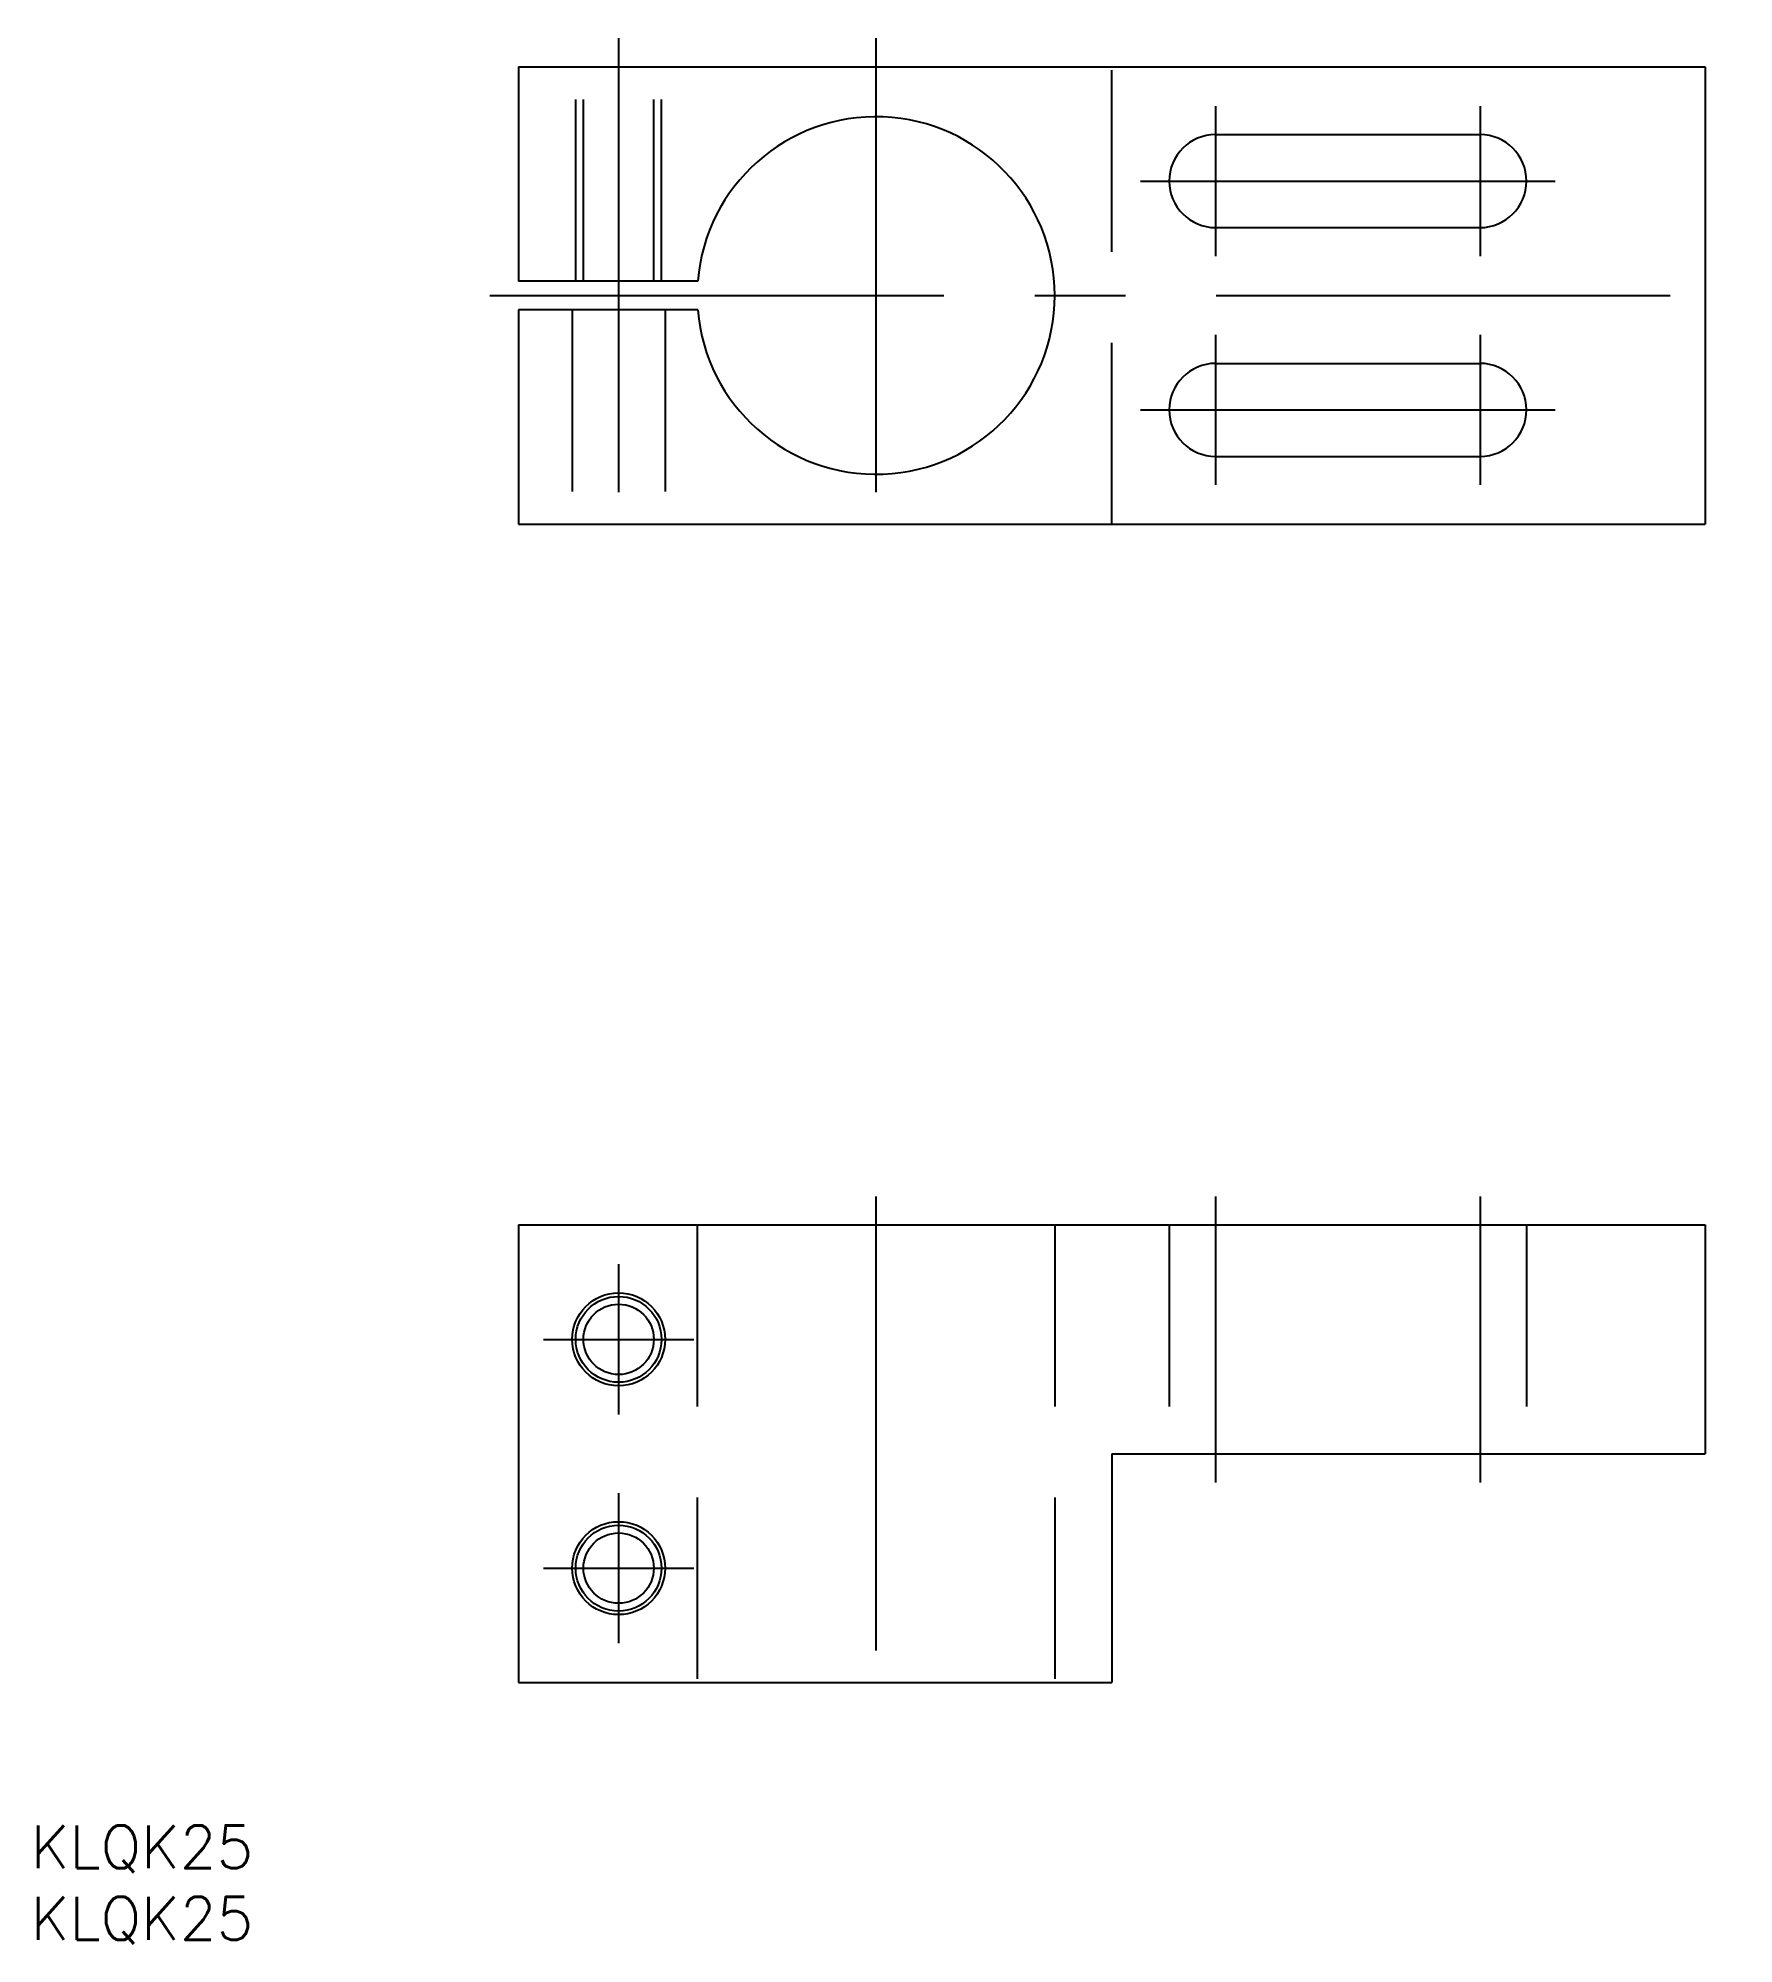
# Model space of a CAD drawing. Extents: x -34 to 85, y -115 to 18.
import ezdxf

# ---------------------------------------------------------------- set-up
doc = ezdxf.new("R2010")
doc.units = 0
doc.linetypes.add('CENTER', pattern=[50.8, 31.75, -6.35, 6.35, -6.35])
doc.linetypes.add('DASHED', pattern=[19.05, 12.7, -6.35])
doc.layers.get('0').update_dxf_attribs({"linetype": 'CONTINUOUS'})
doc.layers.add('CENTER', color=1, linetype='CENTER')
doc.styles.get("Standard").update_dxf_attribs({"font": 'txt.shx', "height": 3, "bigfont": 'bigfont.shx'})

msp = doc.modelspace()

# ---------------------------------------------------------------- linework, layer by layer
at = {"color": 7, "linetype": 'CONTINUOUS'}
for p, q in [((0, 16), (83, 16)), ((0, 16), (0, 1)), ((83, 16), (83, -16)), ((48.75, 11.25), (67.25, 11.25)), ((48.75, 4.75), (67.25, 4.75)), ((12.54, 1), (0, 1)), ((12.54, -1), (0, -1)), ((0, -1), (0, -16)), ((48.75, -4.75), (67.25, -4.75)), ((48.75, -11.25), (67.25, -11.25)), ((0, -16), (83, -16)), ((0, -65), (0, -97)), ((0, -65), (83, -65)), ((83, -65), (83, -81)), ((41.5, -81), (41.5, -97)), ((41.5, -81), (83, -81)), ((0, -97), (41.5, -97))]:
    msp.add_line(p, q, dxfattribs=at)
at = {"color": 3, "linetype": 'DASHED'}
for p, q in [((4, 1), (4, 16)), ((4.54, 1), (4.54, 16)), ((9.46, 1), (9.46, 16)), ((10, 1), (10, 16)), ((41.5, -16), (41.5, 16)), ((3.75, -1), (3.75, -16)), ((10.25, -1), (10.25, -16)), ((12.5, -65), (12.5, -97)), ((37.5, -65), (37.5, -97)), ((45.5, -65), (45.5, -81)), ((70.5, -65), (70.5, -81))]:
    msp.add_line(p, q, dxfattribs=at)
at = {"color": 7, "linetype": 'CONTINUOUS'}
for centre, radius in [((7, -73), 3.25), ((7, -73), 2.46), ((7, -89), 3.25), ((7, -89), 2.46)]:
    msp.add_circle(centre, radius, dxfattribs=at)
at = {"color": 3, "linetype": 'CONTINUOUS'}
for centre in [(7, -73), (7, -89)]:
    msp.add_circle(centre, 3, dxfattribs=at)
at = {"color": 7, "linetype": 'CONTINUOUS'}
for centre, radius, start, end in [((25, 0), 12.5, 184.5886, 175.4114), ((48.75, 8), 3.25, 90, 270), ((67.25, 8), 3.25, 270, 90), ((48.75, -8), 3.25, 90, 270), ((67.25, -8), 3.25, 270, 90)]:
    msp.add_arc(centre, radius, start, end, dxfattribs=at)
at = {"layer": 'CENTER', "color": 1, "linetype": 'CENTER'}
for p, q in [((7, 18), (7, -18)), ((25, 18), (25, -18)), ((48.75, 13.25), (48.75, 2.75)), ((67.25, 13.25), (67.25, 2.75)), ((43.5, 8), (72.5, 8)), ((-2, 0), (85, 0)), ((48.75, -2.75), (48.75, -13.25)), ((67.25, -2.75), (67.25, -13.25)), ((43.5, -8), (72.5, -8)), ((25, -63), (25, -99)), ((48.75, -63), (48.75, -83)), ((67.25, -63), (67.25, -83)), ((7, -67.75), (7, -78.25)), ((1.75, -73), (12.25, -73)), ((7, -83.75), (7, -94.25)), ((1.75, -89), (12.25, -89))]:
    msp.add_line(p, q, dxfattribs=at)

# ---------------------------------------------------------------- texts
at = {"color": 7, "linetype": 'CONTINUOUS'}
for p in [(-34.11, -109.99), (-34.11, -114.99)]:
    msp.add_text('KLQK25', height=3, dxfattribs=at).set_placement(p)

doc.saveas('drawing.dxf')
